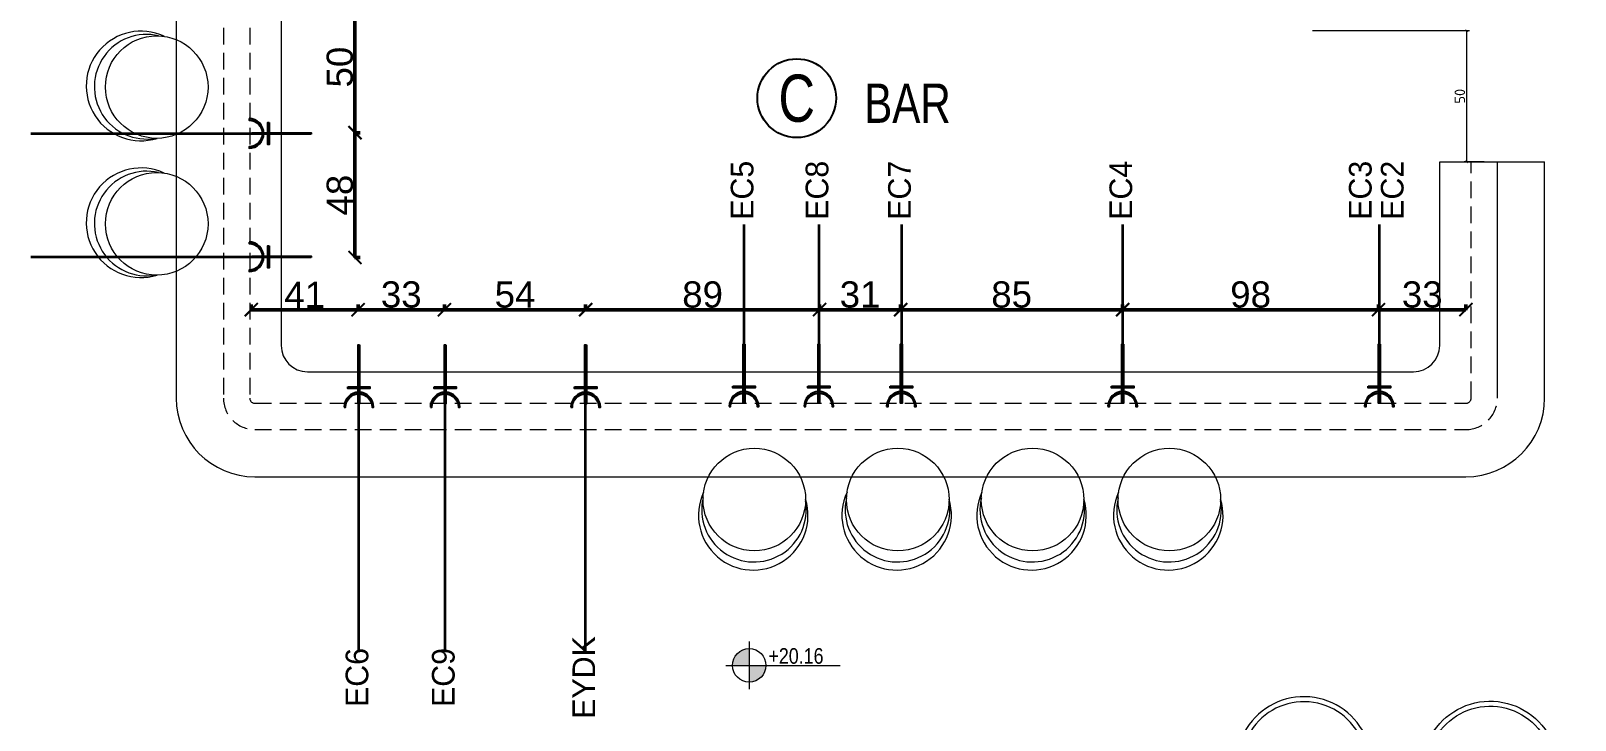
# Model space of a CAD drawing. Header units: inches. Extents: x -10121 to 9010, y 58067 to 62726.
# Drawn here: x 2405 to 2994, y 61036 to 61299 of the extents above; entities that cross this region are included whole.
import ezdxf
from ezdxf.enums import TextEntityAlignment as Align

# ---------------------------------------------------------------- set-up
doc = ezdxf.new("R2010")
doc.units = ezdxf.units.IN
doc.linetypes.add('HIDDEN', pattern=[9.524999999999995, 6.349999999999998, -3.174999999999998])
for name, color, linetype, lineweight in [('A-DUVAR 0.50', 40, 'Continuous', 50), ('Auto-Olcu', 33, 'Continuous', 15), ('Auto-Silik', 251, 'Continuous', 5), ('Auto-Tefris', 32, 'Continuous', 9), ('ELK', 1, 'Continuous', 35), ('OLCU+KOT', 70, 'Continuous', 20)]:
    doc.layers.add(name, color=color, linetype=linetype, lineweight=lineweight)
for name, color, linetype in [('ELEKTRİK', 10, 'Continuous'), ('P100', 9, 'Continuous'), ('VİTRACONT', 1, 'Continuous')]:
    doc.layers.add(name, color=color, linetype=linetype)
doc.styles.add('1-20', font='isocpeur.ttf', dxfattribs={"height": 4})
doc.styles.get("Standard").update_dxf_attribs({"font": 'arial.ttf'})
doc.styles.add('STYLE1', font='technic_.ttf')
doc.styles.add('TAKSİM', font='GOTHIC.TTF', dxfattribs={"height": 20})
doc.styles.add('TCOMPLEX', font='Tcomplex', dxfattribs={"width": 0.8})
doc.dimstyles.new('ölçü 1_20', dxfattribs={"dimtxt": 4, "dimasz": 1, "dimexe": 1, "dimexo": 3, "dimtad": 1, "dimdec": 0, "dimtxsty": '1-20', "dimblk": 'ARCHTICK', "dimcen": 1.5, "dimclrd": 256, "dimclre": 256, "dimclrt": 256, "dimadec": 0, "dimazin": 0, "dimtfac": 1, "dimtdec": 0, "dimtmove": 0, "dimatfit": 3, "dimldrblk": 'ARCHTICK', "dimfxl": 1, "dimlwd": -1, "dimlwe": -1, "dimarcsym": 0})
doc.dimstyles.new('ölçü 1_50', dxfattribs={"dimtxt": 10, "dimasz": 5, "dimexe": 2, "dimexo": 5, "dimtad": 1, "dimdec": 0, "dimtxsty": 'Standard', "dimblk": 'ARCHTICK', "dimcen": 2.5, "dimclrd": 256, "dimclre": 256, "dimclrt": 256, "dimadec": 0, "dimazin": 0, "dimtfac": 1, "dimtdec": 0, "dimtmove": 0, "dimatfit": 3, "dimldrblk": 'ARCHTICK', "dimfxl": 1, "dimlwd": -1, "dimlwe": -1, "dimarcsym": 0})

# ---------------------------------------------------------------- blocks, each defined once
blk = doc.blocks.new('RT2')
at = {"layer": 'Auto-Tefris'}
for p, q in [((142.8891029600054, -17093.63055440131), (114.978391546756, -17118.61285522114)), ((190.591600771062, -17139.04911159864), (150.3059368440881, -17094.04118586332)), ((137.92458833009, -17101.5988318962), (116.8136889217421, -17120.49476155452)), ((161.0523449322208, -17169.01373194344), (181.7133534699678, -17150.52049030363)), ((162.7378242183477, -17171.02973735239), (190.1809693099931, -17146.46594548179)), ((114.3204527879134, -17166.72109485417), (114.3519338704645, -17166.7562661292)), ((114.3519338686019, -17166.75626612734), (114.3204527879134, -17166.72109485417))]:
    blk.add_line(p, q, dxfattribs=at)
for centre, radius, start, end in [((146.3922041710466, -17097.54428707435), 5.252525252446311, 41.83106635280039, 131.8310663421239), ((131.4816225366667, -17105.6034758524), 2.578481201180641, 11.21615419283067, 72.44597849337313), ((135.3953552097082, -17102.10037464043), 2.578481201180641, 11.21615419283067, 72.44597849337313), ((140.8295548828318, -17143.02502023149), 35.55610280004043, 127.022248921564, 315.6258332565768), ((140.8295548828318, -17143.02502023149), 32.92984017381318, 127.022248921564, 315.6258332565768), ((186.6778680998832, -17142.55221280828), 5.252525252446311, 311.8310663421238, 41.83106635280039), ((180.9356709541753, -17152.97889938531), 2.578481201180641, 11.21615419283067, 72.44597849337313), ((177.0219382820651, -17156.48200059635), 2.578481201180641, 11.21615419283067, 72.44597849337313)]:
    blk.add_arc(centre, radius, start, end, dxfattribs=at)
blk = doc.blocks.new('_ARCHTICK')
at = {"color": 0, "linetype": 'ByBlock', "const_width": 0.15}
blk.add_lwpolyline([(-0.5, -0.5), (0.5, 0.5)], dxfattribs=at)
blk = doc.blocks.new('*D536')
at = {"layer": 'Auto-Olcu', "ltscale": 5, "transparency": 16777216}
for p, q in [((2893.355914317704, 61298.7525681352), (2953.211630996269, 61298.7525681352)), ((2952.211630996269, 61248.7525681352), (2952.211630996269, 61298.7525681352)), ((2958.884373700752, 61248.7525681352), (2951.211630996269, 61248.7525681352))]:
    blk.add_line(p, q, dxfattribs=at)
at = {"layer": 'DEFPOINTS', "color": 0, "ltscale": 5, "transparency": 16777216}
for p in [(2890.355914317704, 61298.7525681352), (2952.211630996269, 61298.7525681352), (2961.884373700752, 61248.7525681352)]:
    blk.add_point(p, dxfattribs=at)
at = {"layer": 'Auto-Olcu', "ltscale": 5, "transparency": 16777216}
for p, rotation in [((2952.211630996269, 61298.7525681352), 90), ((2952.211630996269, 61248.7525681352), 270)]:
    blk.add_blockref('_ARCHTICK', p, dxfattribs=dict(at, rotation=rotation))
at = {"layer": 'Auto-Olcu', "ltscale": 5, "transparency": 16777216, "insert": (2949.586630996259, 61273.7525681352), "char_height": 4, "attachment_point": 5, "rotation": 90, "style": '1-20'}
blk.add_mtext('50', dxfattribs=at)
blk = doc.blocks.new('A$C50025146')
at = {"layer": 'ELEKTRİK'}
for points in [[(6.940050297998823e-05, 5.345355450490388), (6.940050297998823e-05, 5.908019846885509), (22.50664525620232, 5.908019846885509), (22.50664525620232, 5.345355450490388)], [(16.0258407970905, 9.846670621633166), (16.5885051934838, 9.846670621633166), (16.5885051934838, 1.406704675742731), (16.0258407970905, 1.406704675742731)]]:
    blk.add_hatch(color=256, dxfattribs=at).paths.add_polyline_path(points)
h = blk.add_hatch(color=256, dxfattribs=at)
edge = h.paths.add_edge_path()
edge.add_line((23.70435837441619, 11.25333161261187), (23.70435837441619, 10.69066721622039))
edge.add_ellipse((23.70435837441619, 5.626687648689767), major_axis=(3.580774291992597, -3.580774291992606), ratio=0.9999999999999413, start_angle=134.9999999999983, end_angle=314.9999999999983)
edge.add_line((23.70435837441619, 0.5627080811555061), (23.70435837441619, 4.368476402305532e-05))
edge.add_ellipse((23.70435837441619, 5.626687648689767), major_axis=(3.978638102213783, 3.978638102213774), ratio=0.9999999999999128, start_angle=45.0000000000025, end_angle=225.0000000000025, ccw=False)
for points, elevation in [([(6.940050297998823e-05, 5.908019846885509), (22.50664525620232, 5.908019846885509), (22.50664525620232, 5.345355450490388), (6.940050297998823e-05, 5.345355450490388)], 4.794507297291503e-08), ([(16.0258407970905, 1.406704675742731), (16.0258407970905, 9.846670621633166), (16.5885051934838, 9.846670621633166), (16.5885051934838, 1.406704675742731)], 4.791194770819646e-08)]:
    blk.add_lwpolyline(points, close=True, dxfattribs=dict(at, elevation=elevation))
at = {"layer": 'ELEKTRİK', "elevation": 4.798666618537076e-08}
blk.add_lwpolyline([(23.70435837441437, 4.368476402305532e-05), (23.70435837441619, 0.5627080811555061, -0.9999999999999944), (23.70435837441619, 10.69066721622039), (23.70435837441619, 11.25333161261187, 0.9999999999999944)], format="xyb", close=True, dxfattribs=at)
blk = doc.blocks.new('*D783')
at = {"layer": 'A-DUVAR 0.50', "transparency": 16777216}
for p, q in [((2918.590829820396, 61192.23283985856), (2918.590829820396, 61194.41283985856)), ((2951.884373700752, 61192.41283985856), (2918.590829820396, 61192.41283985856)), ((2951.884373700752, 61192.23283985856), (2951.884373700752, 61194.41283985856))]:
    blk.add_line(p, q, dxfattribs=at)
at = {"layer": 'DEFPOINTS', "color": 0, "transparency": 16777216}
for p in [(2918.590829820396, 61192.41283985856), (2918.590829820396, 61156.7525681352), (2951.884373700752, 61156.7525681352)]:
    blk.add_point(p, dxfattribs=at)
at = {"layer": 'A-DUVAR 0.50', "transparency": 16777216, "xscale": 5, "yscale": 5, "zscale": 5, "rotation": 180}
blk.add_blockref('_ARCHTICK', (2918.590829820396, 61192.41283985856), dxfattribs=at)
at = {"layer": 'A-DUVAR 0.50', "transparency": 16777216, "xscale": 5, "yscale": 5, "zscale": 5}
blk.add_blockref('_ARCHTICK', (2951.884373700752, 61192.41283985856), dxfattribs=at)
at = {"layer": 'A-DUVAR 0.50', "transparency": 16777216, "insert": (2935.237601760574, 61198.14698037698), "char_height": 10, "attachment_point": 5}
blk.add_mtext('33', dxfattribs=at)
blk = doc.blocks.new('*D784')
at = {"layer": 'A-DUVAR 0.50', "transparency": 16777216}
for p, q in [((2821.06149922889, 61192.23283985856), (2821.06149922889, 61194.41283985856)), ((2918.590829820396, 61192.41283985856), (2821.06149922889, 61192.41283985856)), ((2918.590829820396, 61192.23283985856), (2918.590829820396, 61194.41283985856))]:
    blk.add_line(p, q, dxfattribs=at)
at = {"layer": 'DEFPOINTS', "color": 0, "transparency": 16777216}
for p in [(2821.06149922889, 61192.41283985856), (2821.06149922889, 61179.25914399089), (2918.590829820396, 61156.7525681352)]:
    blk.add_point(p, dxfattribs=at)
at = {"layer": 'A-DUVAR 0.50', "transparency": 16777216, "xscale": 5, "yscale": 5, "zscale": 5, "rotation": 180}
blk.add_blockref('_ARCHTICK', (2821.06149922889, 61192.41283985856), dxfattribs=at)
at = {"layer": 'A-DUVAR 0.50', "transparency": 16777216, "xscale": 5, "yscale": 5, "zscale": 5}
blk.add_blockref('_ARCHTICK', (2918.590829820396, 61192.41283985856), dxfattribs=at)
at = {"layer": 'A-DUVAR 0.50', "transparency": 16777216, "insert": (2869.826164524643, 61198.14356973577), "char_height": 10, "attachment_point": 5}
blk.add_mtext('98', dxfattribs=at)
blk = doc.blocks.new('*D785')
at = {"layer": 'A-DUVAR 0.50', "transparency": 16777216}
for p, q in [((2736.426653943667, 61192.23283985856), (2736.426653943667, 61194.41283985856)), ((2821.06149922889, 61192.41283985856), (2736.426653943667, 61192.41283985856)), ((2821.06149922889, 61192.23283985856), (2821.06149922889, 61194.41283985856))]:
    blk.add_line(p, q, dxfattribs=at)
at = {"layer": 'DEFPOINTS', "color": 0, "transparency": 16777216}
for p in [(2736.426653943667, 61192.41283985856), (2821.06149922889, 61179.25914399089), (2736.426653943667, 61168.00585606305)]:
    blk.add_point(p, dxfattribs=at)
at = {"layer": 'A-DUVAR 0.50', "transparency": 16777216, "xscale": 5, "yscale": 5, "zscale": 5, "rotation": 180}
blk.add_blockref('_ARCHTICK', (2736.426653943667, 61192.41283985856), dxfattribs=at)
at = {"layer": 'A-DUVAR 0.50', "transparency": 16777216, "xscale": 5, "yscale": 5, "zscale": 5}
blk.add_blockref('_ARCHTICK', (2821.06149922889, 61192.41283985856), dxfattribs=at)
at = {"layer": 'A-DUVAR 0.50', "transparency": 16777216, "insert": (2778.744076586278, 61198.14356973577), "char_height": 10, "attachment_point": 5}
blk.add_mtext('85', dxfattribs=at)
blk = doc.blocks.new('*D786')
at = {"layer": 'A-DUVAR 0.50', "transparency": 16777216}
for p, q in [((2705.548455620687, 61192.23283985856), (2705.548455620687, 61194.41283985856)), ((2736.426653943667, 61192.41283985856), (2705.548455620687, 61192.41283985856)), ((2736.426653943667, 61192.23283985856), (2736.426653943667, 61194.41283985856))]:
    blk.add_line(p, q, dxfattribs=at)
at = {"layer": 'DEFPOINTS', "color": 0, "transparency": 16777216}
for p in [(2705.548455620687, 61192.41283985856), (2705.548455620687, 61179.25914399089), (2736.426653943667, 61168.00585606305)]:
    blk.add_point(p, dxfattribs=at)
at = {"layer": 'A-DUVAR 0.50', "transparency": 16777216, "xscale": 5, "yscale": 5, "zscale": 5, "rotation": 180}
blk.add_blockref('_ARCHTICK', (2705.548455620687, 61192.41283985856), dxfattribs=at)
at = {"layer": 'A-DUVAR 0.50', "transparency": 16777216, "xscale": 5, "yscale": 5, "zscale": 5}
blk.add_blockref('_ARCHTICK', (2736.426653943667, 61192.41283985856), dxfattribs=at)
at = {"layer": 'A-DUVAR 0.50', "transparency": 16777216, "insert": (2720.987554782177, 61198.14698037698), "char_height": 10, "attachment_point": 5}
blk.add_mtext('31', dxfattribs=at)
blk = doc.blocks.new('*D787')
at = {"layer": 'A-DUVAR 0.50', "transparency": 16777216}
for p, q in [((2616.383959748146, 61192.23283985856), (2616.383959748146, 61194.41283985856)), ((2705.548455620687, 61192.41283985856), (2616.383959748146, 61192.41283985856)), ((2705.548455620687, 61192.23283985856), (2705.548455620687, 61194.41283985856))]:
    blk.add_line(p, q, dxfattribs=at)
at = {"layer": 'DEFPOINTS', "color": 0, "transparency": 16777216}
for p in [(2616.383959748146, 61192.41283985856), (2705.548455620687, 61179.25914399089), (2616.383959748146, 61155.28693086994)]:
    blk.add_point(p, dxfattribs=at)
at = {"layer": 'A-DUVAR 0.50', "transparency": 16777216, "xscale": 5, "yscale": 5, "zscale": 5, "rotation": 180}
blk.add_blockref('_ARCHTICK', (2616.383959748146, 61192.41283985856), dxfattribs=at)
at = {"layer": 'A-DUVAR 0.50', "transparency": 16777216, "xscale": 5, "yscale": 5, "zscale": 5}
blk.add_blockref('_ARCHTICK', (2705.548455620687, 61192.41283985856), dxfattribs=at)
at = {"layer": 'A-DUVAR 0.50', "transparency": 16777216, "insert": (2660.966207684416, 61198.14356973577), "char_height": 10, "attachment_point": 5}
blk.add_mtext('89', dxfattribs=at)
blk = doc.blocks.new('*D788')
at = {"layer": 'A-DUVAR 0.50', "transparency": 16777216}
for p, q in [((2562.553124044309, 61192.23283985856), (2562.553124044309, 61194.41283985856)), ((2616.383959748146, 61192.41283985856), (2562.553124044309, 61192.41283985856)), ((2616.383959748146, 61192.23283985856), (2616.383959748146, 61194.41283985856))]:
    blk.add_line(p, q, dxfattribs=at)
at = {"layer": 'DEFPOINTS', "color": 0, "transparency": 16777216}
for p in [(2562.553124044309, 61192.41283985856), (2562.553124044309, 61160.34308961494), (2616.383959748146, 61155.28693086994)]:
    blk.add_point(p, dxfattribs=at)
at = {"layer": 'A-DUVAR 0.50', "transparency": 16777216, "xscale": 5, "yscale": 5, "zscale": 5, "rotation": 180}
blk.add_blockref('_ARCHTICK', (2562.553124044309, 61192.41283985856), dxfattribs=at)
at = {"layer": 'A-DUVAR 0.50', "transparency": 16777216, "xscale": 5, "yscale": 5, "zscale": 5}
blk.add_blockref('_ARCHTICK', (2616.383959748146, 61192.41283985856), dxfattribs=at)
at = {"layer": 'A-DUVAR 0.50', "transparency": 16777216, "insert": (2589.468541896228, 61198.12310588858), "char_height": 10, "attachment_point": 5}
blk.add_mtext('54', dxfattribs=at)
blk = doc.blocks.new('*D789')
at = {"layer": 'A-DUVAR 0.50', "transparency": 16777216}
for p, q in [((2529.65844720048, 61192.23283985856), (2529.65844720048, 61194.41283985856)), ((2562.553124044311, 61192.41283985856), (2529.65844720048, 61192.41283985856)), ((2562.553124044311, 61192.23283985856), (2562.553124044311, 61194.41283985856))]:
    blk.add_line(p, q, dxfattribs=at)
at = {"layer": 'DEFPOINTS', "color": 0, "transparency": 16777216}
for p in [(2529.65844720048, 61192.41283985856), (2529.65844720048, 61156.48464398816), (2562.553124044311, 61160.34308961494)]:
    blk.add_point(p, dxfattribs=at)
at = {"layer": 'A-DUVAR 0.50', "transparency": 16777216, "xscale": 5, "yscale": 5, "zscale": 5, "rotation": 180}
blk.add_blockref('_ARCHTICK', (2529.65844720048, 61192.41283985856), dxfattribs=at)
at = {"layer": 'A-DUVAR 0.50', "transparency": 16777216, "xscale": 5, "yscale": 5, "zscale": 5}
blk.add_blockref('_ARCHTICK', (2562.553124044311, 61192.41283985856), dxfattribs=at)
at = {"layer": 'A-DUVAR 0.50', "transparency": 16777216, "insert": (2546.105785622396, 61198.14698037698), "char_height": 10, "attachment_point": 5}
blk.add_mtext('33', dxfattribs=at)
blk = doc.blocks.new('*D790')
at = {"layer": 'A-DUVAR 0.50', "transparency": 16777216}
for p, q in [((2488.941700755332, 61192.23283985856), (2488.941700755332, 61194.41283985856)), ((2529.658447200478, 61192.41283985856), (2488.941700755332, 61192.41283985856)), ((2529.658447200478, 61192.23283985856), (2529.658447200478, 61194.41283985856))]:
    blk.add_line(p, q, dxfattribs=at)
at = {"layer": 'DEFPOINTS', "color": 0, "transparency": 16777216}
for p in [(2488.941700755332, 61192.41283985856), (2488.941700755332, 61157.33835457283), (2529.658447200478, 61156.48464398816)]:
    blk.add_point(p, dxfattribs=at)
at = {"layer": 'A-DUVAR 0.50', "transparency": 16777216, "xscale": 5, "yscale": 5, "zscale": 5, "rotation": 180}
blk.add_blockref('_ARCHTICK', (2488.941700755332, 61192.41283985856), dxfattribs=at)
at = {"layer": 'A-DUVAR 0.50', "transparency": 16777216, "xscale": 5, "yscale": 5, "zscale": 5}
blk.add_blockref('_ARCHTICK', (2529.658447200478, 61192.41283985856), dxfattribs=at)
at = {"layer": 'A-DUVAR 0.50', "transparency": 16777216, "insert": (2509.300073977905, 61198.05830370577), "char_height": 10, "attachment_point": 5}
blk.add_mtext('41', dxfattribs=at)
blk = doc.blocks.new('*D792')
at = {"layer": 'A-DUVAR 0.50', "transparency": 16777216}
for p, q in [((2528.30209879412, 61309.83630563875), (2530.48209879412, 61309.83630563875)), ((2528.48209879412, 61309.83630563875), (2528.48209879412, 61259.85426007847)), ((2528.30209879412, 61259.85426007847), (2530.48209879412, 61259.85426007847))]:
    blk.add_line(p, q, dxfattribs=at)
at = {"layer": 'DEFPOINTS', "color": 0, "transparency": 16777216}
for p in [(2511.793848884761, 61309.83630563875), (2511.793848884758, 61259.85426007847), (2528.48209879412, 61259.85426007847)]:
    blk.add_point(p, dxfattribs=at)
at = {"layer": 'A-DUVAR 0.50', "transparency": 16777216, "xscale": 5, "yscale": 5, "zscale": 5}
for p, rotation in [((2528.48209879412, 61309.83630563875), 90), ((2528.48209879412, 61259.85426007847), 270)]:
    blk.add_blockref('_ARCHTICK', p, dxfattribs=dict(at, rotation=rotation))
at = {"layer": 'A-DUVAR 0.50', "transparency": 16777216, "insert": (2522.751368916893, 61284.84528285862), "char_height": 10, "attachment_point": 5, "rotation": 90}
blk.add_mtext('50', dxfattribs=at)
blk = doc.blocks.new('*D793')
at = {"layer": 'A-DUVAR 0.50', "transparency": 16777216}
for p, q in [((2528.30209879412, 61259.85426007847), (2530.48209879412, 61259.85426007847)), ((2528.48209879412, 61259.85426007847), (2528.48209879412, 61212.29223249789)), ((2528.30209879412, 61212.29223249789), (2530.48209879412, 61212.29223249789))]:
    blk.add_line(p, q, dxfattribs=at)
at = {"layer": 'DEFPOINTS', "color": 0, "transparency": 16777216}
for p in [(2511.793848884758, 61259.85426007847), (2511.793848884761, 61212.29223249789), (2528.48209879412, 61212.29223249789)]:
    blk.add_point(p, dxfattribs=at)
at = {"layer": 'A-DUVAR 0.50', "transparency": 16777216, "xscale": 5, "yscale": 5, "zscale": 5}
for p, rotation in [((2528.48209879412, 61259.85426007847), 90), ((2528.48209879412, 61212.29223249789), 270)]:
    blk.add_blockref('_ARCHTICK', p, dxfattribs=dict(at, rotation=rotation))
at = {"layer": 'A-DUVAR 0.50', "transparency": 16777216, "insert": (2522.751368916893, 61236.07324628819), "char_height": 10, "attachment_point": 5, "rotation": 90}
blk.add_mtext('48', dxfattribs=at)

msp = doc.modelspace()

# ---------------------------------------------------------------- hatches: boundary and pattern name
at = {"layer": 'OLCU+KOT'}
h = msp.add_hatch(color=256, dxfattribs=at)
h.paths.add_polyline_path([(2678.724384967245, 61063.26290094293, 0.4142135623730902), (2672.34709296724, 61056.88560894294), (2678.724384967245, 61056.88560894294)])
h.paths.add_polyline_path([(2685.101676967242, 61056.88560894294), (2678.724384967245, 61056.88560894294), (2678.724384967245, 61050.50831694293, 0.4142135623730902)])

# ---------------------------------------------------------------- linework, layer by layer
at = {"color": 0}
msp.add_circle((2696.836460946637, 61273.00904464126), 15, dxfattribs=at)
at = {"layer": 'Auto-Silik', "linetype": 'HIDDEN'}
for p, q in [((2478.355914317704, 61337.95047010294), (2478.355914317704, 61158.7525681352)), ((2488.355914317704, 61337.95047010294), (2488.355914317704, 61158.7525681352)), ((2953.884373700752, 61158.7525681352), (2953.884373700752, 61248.7525681352)), ((2963.884373700752, 61158.7525681352), (2963.884373700752, 61248.7525681352)), ((2490.355914317704, 61156.7525681352), (2951.884373700752, 61156.7525681352)), ((2490.355914317704, 61146.7525681352), (2951.884373700752, 61146.7525681352))]:
    msp.add_line(p, q, dxfattribs=at)
for centre, radius, start, end in [((2490.355914317704, 61158.7525681352), 12, 180, 270), ((2490.355914317704, 61158.7525681352), 2, 180, 270), ((2951.884373700752, 61158.7525681352), 12, 270, 0), ((2951.884373700752, 61158.7525681352), 2, 270, 0)]:
    msp.add_arc(centre, radius, start, end, dxfattribs=at)
at = {"layer": 'Auto-Tefris', "ltscale": 2}
for p, q in [((2460.355914317704, 61337.95047010294), (2460.355914317704, 61158.7525681352)), ((2500.355914317704, 61337.95047010294), (2500.355914317704, 61178.7525681352)), ((2941.884373700752, 61178.7525681352), (2941.884373700752, 61248.7525681352)), ((2941.884373700752, 61248.7525681352), (2981.884373700752, 61248.7525681352)), ((2963.884373700752, 61158.7525681352), (2963.884373700752, 61248.7525681352)), ((2981.884373700752, 61158.7525681352), (2981.884373700752, 61248.7525681352)), ((2510.355914317704, 61168.7525681352), (2931.884373700752, 61168.7525681352)), ((2490.355914317704, 61128.7525681352), (2951.884373700752, 61128.7525681352))]:
    msp.add_line(p, q, dxfattribs=at)
for centre in [(2452.914572752481, 61277.24739034458), (2452.914572752481, 61225.12916101883), (2680.672061143712, 61120.0524136416, 72.39597966686442), (2735.34911789644, 61120.0524136416, 72.39597966686442), (2786.737169222739, 61120.0524136416, 72.39597966686442), (2838.855398548483, 61120.0524136416, 72.39597966686442)]:
    msp.add_circle(centre, 19.55081450320652, dxfattribs=at)
for centre, radius, start, end in [((2446.935136521883, 61277.65701375346), 20.87852860351163, 65.10270163397412, 287.0594085208802), ((2449.084377586296, 61277.36368607113, 16.63158607330323), 19.93830863754742, 76.94402502149728, 279.5777147222905), ((2446.935136521883, 61225.53878442771), 20.87852860351163, 65.10270163397412, 287.0594085208802), ((2449.084377586296, 61225.24545674538, 16.63158607330323), 19.93830863754742, 76.94402502149728, 279.5777147222905), ((2510.355914317704, 61178.7525681352), 10, 180, 270), ((2931.884373700752, 61178.7525681352), 10, 270, 0), ((2490.355914317704, 61158.7525681352), 30, 180, 270), ((2951.884373700752, 61158.7525681352), 30, 270, 0), ((2680.262437734833, 61114.07297741101, 72.39597966686442), 20.87852860351163, 155.1027016340055, 17.05940852089111), ((2734.93949448756, 61114.07297741101, 72.39597966686442), 20.87852860351163, 155.1027016340055, 17.05940852089111), ((2786.32754581386, 61114.07297741101, 72.39597966686442), 20.87852860351163, 155.1027016340055, 17.05940852089111), ((2838.445775139604, 61114.07297741101, 72.39597966686442), 20.87852860351163, 155.1027016340055, 17.05940852089111), ((2680.555765417164, 61116.22221847542, 89.02756574016765), 19.93830863754742, 166.9440250215046, 9.577714722215712), ((2735.232822169892, 61116.22221847542, 89.02756574016765), 19.93830863754742, 166.9440250215046, 9.577714722215712), ((2786.620873496191, 61116.22221847542, 89.02756574016765), 19.93830863754742, 166.9440250215046, 9.577714722215712), ((2838.739102821935, 61116.22221847542, 89.02756574016765), 19.93830863754742, 166.9440250215046, 9.577714722215712)]:
    msp.add_arc(centre, radius, start, end, dxfattribs=at)
at = {"layer": 'ELK', "color": 1}
for p, q in [((2404.954053266963, 61259.57292788025), (2511.793848884758, 61259.57292788028)), ((2676.723631944078, 61224.86056045895), (2676.723631944049, 61179.25914399089)), ((2705.267123422513, 61224.86056045895), (2705.267123422484, 61179.25914399089)), ((2736.70798614189, 61224.86056045895), (2736.707986141861, 61179.25914399089)), ((2821.061499228919, 61224.86056045895), (2821.06149922889, 61179.25914399089)), ((2918.872162018619, 61224.86056045895), (2918.87216201859, 61179.25914399089)), ((2404.954053266963, 61212.57356469607), (2511.793848884758, 61212.5735646961)), ((2529.939779398701, 61061.94307125604), (2529.939779398672, 61178.99121984385)), ((2562.834456242534, 61061.94307125604), (2562.834456242505, 61178.99121984385)), ((2616.383959748171, 61061.94307125604), (2616.383959748142, 61178.99121984385))]:
    msp.add_line(p, q, dxfattribs=at)
at = {"layer": 'OLCU+KOT'}
for p, q in [((2678.724384967245, 61065.96290094296), (2678.724384967245, 61047.80831694295)), ((2669.796176167252, 61056.88560894295), (2713.351647187614, 61056.88560894295))]:
    msp.add_line(p, q, dxfattribs=at)
msp.add_circle((2678.724384967245, 61056.88560894295), 6.377291999999994, dxfattribs=at)

# ---------------------------------------------------------------- block references
at = {"layer": 'ELEKTRİK'}
for p, rotation in [((2511.793918285264, 61265.19961552896, -4.794507297291503e-08), 180), ((2511.793918285264, 61218.20025234478, -4.794507297291503e-08), 180), ((2524.313091749988, 61178.99128924436, -4.790347976045929e-08), 270), ((2557.207768593821, 61178.99128924436, -4.790347976045929e-08), 270), ((2610.757272099458, 61178.99128924436, -4.790347976045929e-08), 270), ((2671.096944295365, 61179.2592133914, -4.794507297291503e-08), 270), ((2699.640435773799, 61179.2592133914, -4.794507297291503e-08), 270), ((2731.081298493176, 61179.2592133914, -4.794507297291503e-08), 270), ((2815.434811580206, 61179.2592133914, -4.794507297291503e-08), 270), ((2913.245474369905, 61179.2592133914, -4.794507297291503e-08), 270)]:
    msp.add_blockref('A$C50025146', p, dxfattribs=dict(at, rotation=rotation))
at = {"layer": 'VİTRACONT', "lineweight": 50, "zscale": 0.7260000000000011}
for p, xscale, yscale, rotation in [((14950.70205754741, 57944.63492195588), 0.7260000000000011, 0.7260000000000011, 255.2279588388587), ((-9276.659497269218, 58748.85863235165), -0.7260000000000023, 0.7260000000000022, 100.9727327894877)]:
    msp.add_blockref('RT2', p, dxfattribs=dict(at, xscale=xscale, yscale=yscale, rotation=rotation))

# ---------------------------------------------------------------- texts
at = {"color": 0, "style": 'TCOMPLEX', "width": 0.8}
msp.add_text('BAR', height=15, dxfattribs=at).set_placement((2722.559869576304, 61263.59175070464))
at = {"layer": 'ELK', "color": 1, "style": 'TAKSİM'}
for s, p in [('EC5', (2680.340855744282, 61237.90940734441)), ('EC8', (2708.884347222716, 61237.90940734441)), ('EC7', (2740.325209942093, 61237.90940734441)), ('EC4', (2824.678723029123, 61237.90940734441)), ('EC3', (2915.945718282099, 61237.90940734441)), ('EC2', (2928.11354215115, 61237.90940734441)), ('EC6', (2533.557003198905, 61052.26908024732)), ('EC9', (2566.451680042738, 61052.26908024732)), ('EYDK', (2620.001183548375, 61052.26908024732))]:
    msp.add_text(s, height=8.64, rotation=90, dxfattribs=at).set_placement(p, align=Align.CENTER)
at = {"layer": 'OLCU+KOT', "style": 'STYLE1'}
msp.add_text('+20.16', height=5.94, dxfattribs=at).set_placement((2686.046654463913, 61057.50759742703))
at = {"layer": 'P100', "color": 0, "style": 'TCOMPLEX', "width": 0.8}
msp.add_text('C', height=18, dxfattribs=at).set_placement((2696.836460946637, 61273.00904464126), align=Align.MIDDLE)

# ---------------------------------------------------------------- dimensions: what is measured, and where the dimension line sits
at = {"layer": 'A-DUVAR 0.50'}
for base, p1, p2, picture, middle in [((2528.48209879412, 61259.85426007847), (2511.793848884761, 61309.83630563875), (2511.793848884758, 61259.85426007847), '*D792', (2522.751368916893, 61284.84528285862)), ((2528.48209879412, 61212.29223249789), (2511.793848884758, 61259.85426007847), (2511.793848884761, 61212.29223249789), '*D793', (2522.751368916893, 61236.07324628819))]:
    dim = msp.add_linear_dim(base=base, p1=p1, p2=p2, angle=90, dimstyle='ölçü 1_50', override={"dimtmove": 1, "dimfxl": 0.18, "dimfxlon": 1}, dxfattribs=at)
    dim.commit()
    dim.dimension.update_dxf_attribs({"geometry": picture, "text_midpoint": middle})
for base, p1, p2, override, picture, middle in [((2488.941700755332, 61192.41283985856), (2529.658447200478, 61156.48464398816), (2488.941700755332, 61157.33835457283), {"dimtmove": 1, "dimfxl": 0.18, "dimfxlon": 1}, '*D790', (2509.300073977905, 61198.05830370577)), ((2529.65844720048, 61192.41283985856), (2562.553124044311, 61160.34308961494), (2529.65844720048, 61156.48464398816), {"dimtmove": 1, "dimfxl": 0.18, "dimfxlon": 1}, '*D789', (2546.105785622396, 61198.14698037698)), ((2562.553124044309, 61192.41283985856), (2616.383959748146, 61155.28693086994), (2562.553124044309, 61160.34308961494), {"dimtmove": 1, "dimfxl": 0.18, "dimfxlon": 1}, '*D788', (2589.468541896228, 61198.12310588858)), ((2616.383959748146, 61192.41283985856), (2705.548455620687, 61179.25914399089), (2616.383959748146, 61155.28693086994), {"dimtmove": 1, "dimfxl": 0.18, "dimfxlon": 1}, '*D787', (2660.966207684416, 61198.14356973577)), ((2705.548455620687, 61192.41283985856), (2736.426653943667, 61168.00585606305), (2705.548455620687, 61179.25914399089), {"dimtmove": 1, "dimfxl": 0.18, "dimfxlon": 1}, '*D786', (2720.987554782177, 61198.14698037698)), ((2736.426653943667, 61192.41283985856), (2821.06149922889, 61179.25914399089), (2736.426653943667, 61168.00585606305), {"dimtmove": 1, "dimfxl": 0.18, "dimfxlon": 1}, '*D785', (2778.744076586278, 61198.14356973577)), ((2821.06149922889, 61192.41283985856), (2918.590829820396, 61156.7525681352), (2821.06149922889, 61179.25914399089), {"dimtmove": 1, "dimfxl": 0.18, "dimfxlon": 1}, '*D784', (2869.826164524643, 61198.14356973577)), ((2918.590829820396, 61192.41283985856), (2951.884373700752, 61156.7525681352), (2918.590829820396, 61156.7525681352), {"dimfxl": 0.18, "dimfxlon": 1}, '*D783', (2935.237601760574, 61198.14698037698))]:
    dim = msp.add_linear_dim(base=base, p1=p1, p2=p2, dimstyle='ölçü 1_50', override=override, dxfattribs=at)
    dim.commit()
    dim.dimension.update_dxf_attribs({"geometry": picture, "text_midpoint": middle})
at = {"layer": 'Auto-Olcu', "ltscale": 5}
dim = msp.add_linear_dim(base=(2952.211630996269, 61298.7525681352), p1=(2961.884373700752, 61248.7525681352), p2=(2890.355914317704, 61298.7525681352), angle=90, dimstyle='ölçü 1_20', dxfattribs=at)
dim.commit()
dim.dimension.update_dxf_attribs({"geometry": '*D536', "text_midpoint": (2949.586630996259, 61273.7525681352)})

doc.saveas('drawing.dxf')
